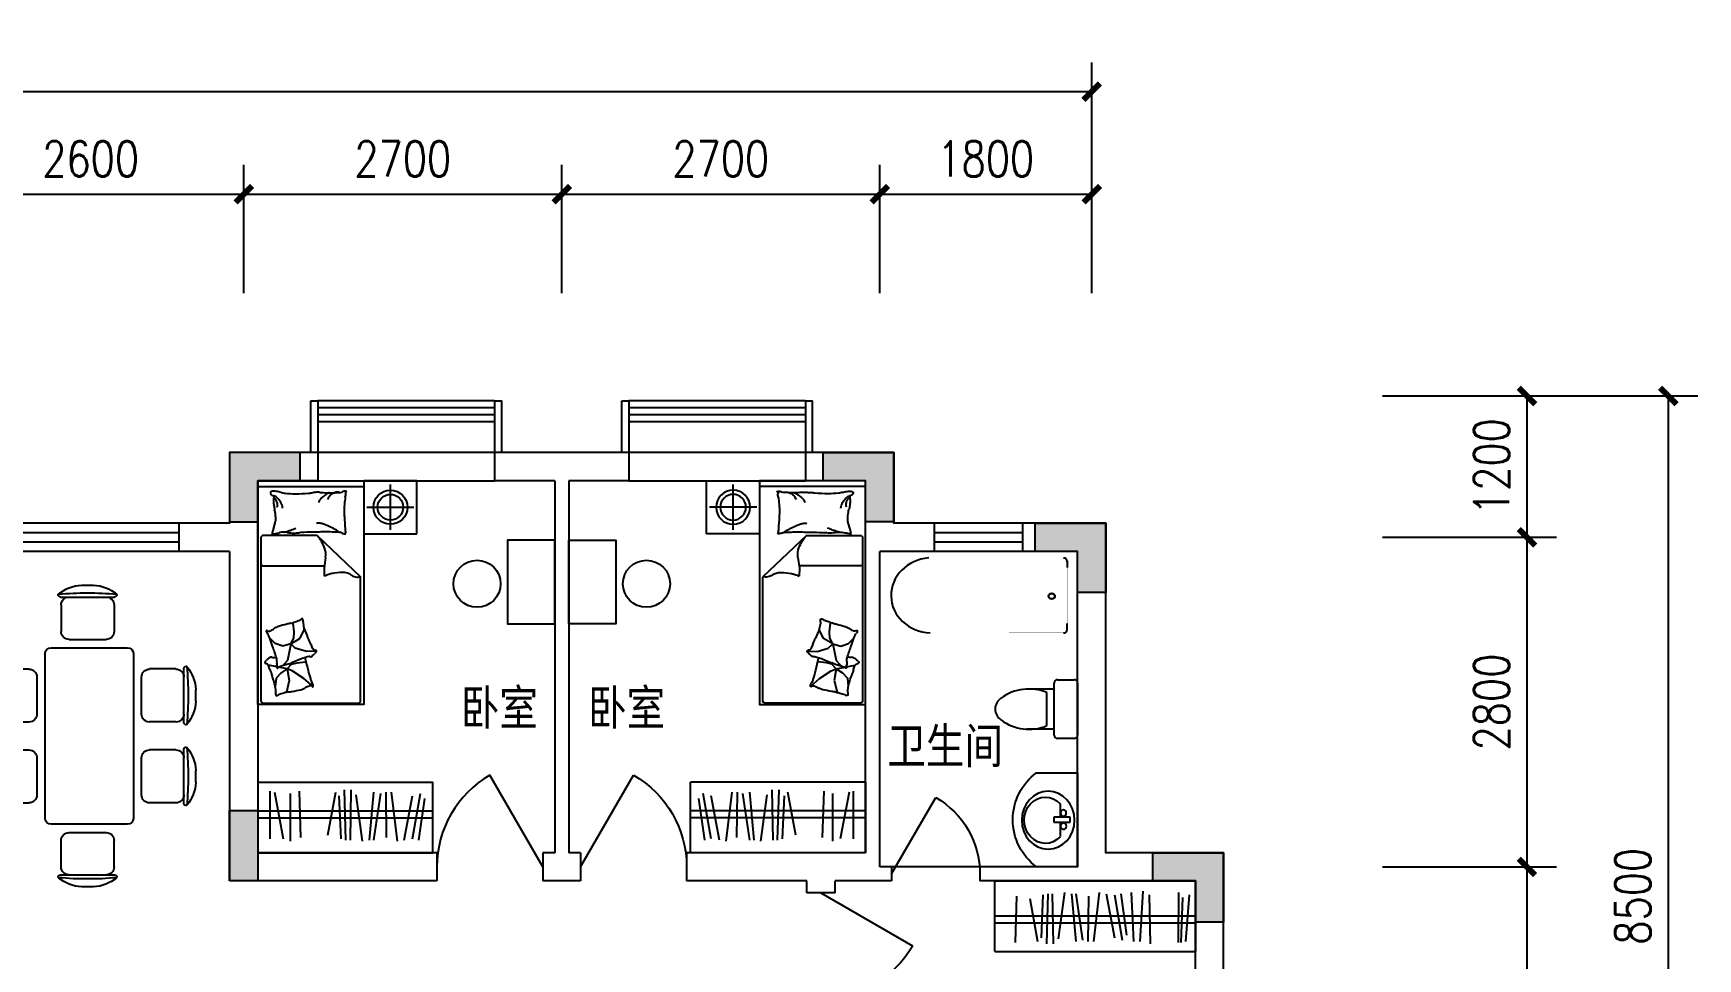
# Model space of a CAD drawing. Header units: millimetres. Extents: x 1169 to 36657, y 626 to 30409.
# Drawn here: x 22524 to 36657, y 22548 to 30409 of the extents above; entities that cross this region are included whole.
import ezdxf
from ezdxf.enums import TextEntityAlignment as Align

# ---------------------------------------------------------------- set-up
doc = ezdxf.new("R2010")
doc.units = ezdxf.units.MM
for name, color, linetype in [('COLUMN', 7, 'Continuous'), ('GROUND', 2, 'Continuous'), ('JIAJU', 30, 'Continuous'), ('PUB_DIM', 3, 'Continuous'), ('PUB_TEXT', 7, 'Continuous'), ('WALL', 4, 'Continuous'), ('WINDOW', 5, 'Continuous'), ('WINDOW_TEXT', 7, 'Continuous'), ('面积线', 1, 'Continuous')]:
    doc.layers.add(name, color=color, linetype=linetype)
doc.styles.add('-黑体', font='simhei.ttf')
doc.styles.add('CHINA', font='romant', dxfattribs={"width": 0.8, "height": 150, "bigfont": 'fs64f'})
doc.styles.add('DIM_FONT', font='SIMPLEX.shx', dxfattribs={"width": 0.8})
doc.styles.add('SIMPLEX', font='SIMPLEX.SHX')
doc.styles.get("Standard").update_dxf_attribs({"font": 'arial.ttf'})
doc.dimstyles.new('DIMN', dxfattribs={"dimtxt": 300, "dimasz": 1, "dimexe": 250, "dimexo": 300, "dimgap": 150, "dimtad": 1, "dimdec": 0, "dimdsep": 46, "dimtxsty": 'DIM_FONT', "dimblk": '_DIMX', "dimblk1": 'ARCHTICK', "dimblk2": 'ARCHTICK', "dimcen": 0.1, "dimclrt": 7, "dimadec": 0, "dimazin": 0, "dimtfac": 1, "dimtdec": 0, "dimtix": 1, "dimtmove": 2, "dimatfit": 3, "dimldrblk": '_DIMX', "dimfxl": 1, "dimtolj": 1, "dimtzin": 0, "dimarcsym": 0})

# ---------------------------------------------------------------- blocks, each defined once
blk = doc.blocks.new('_DIMX')
at = {"const_width": 50}
blk.add_lwpolyline([(-70, -70), (70, 70)], dxfattribs=at)
blk = doc.blocks.new('*D87')
at = {"layer": 'DEFPOINTS', "color": 0, "transparency": 16777216}
for p in [(8311, 29912), (8311, 27901), (31511, 27901)]:
    blk.add_point(p, dxfattribs=at)
at = {"layer": 'PUB_DIM', "color": 0, "lineweight": -2, "transparency": 16777216}
for p, q in [((8311, 28201), (8311, 30162)), ((31511, 28201), (31511, 30162)), ((31510, 29912), (8312, 29912))]:
    blk.add_line(p, q, dxfattribs=at)
at = {"layer": 'PUB_DIM', "color": 0, "lineweight": -2, "transparency": 16777216, "rotation": 180}
blk.add_blockref('_DIMX', (8311, 29912), dxfattribs=at)
at = {"layer": 'PUB_DIM', "color": 0, "lineweight": -2, "transparency": 16777216}
blk.add_blockref('_DIMX', (31511, 29912), dxfattribs=at)
at = {"layer": 'PUB_DIM', "color": 7, "transparency": 16777216, "insert": (19911, 30212), "char_height": 300, "attachment_point": 5, "style": 'DIM_FONT'}
blk.add_mtext('\\A1;23200', dxfattribs=at)
blk = doc.blocks.new('_ARCHTICK')
at = {"color": 0, "linetype": 'ByBlock', "const_width": 0.15}
blk.add_lwpolyline([(-0.5, -0.5), (0.5, 0.5)], dxfattribs=at)
blk = doc.blocks.new('M_E33IEP')
at = {"linetype": 'Continuous'}
for p, q in [((44, -21), (44, 20)), ((44, 20), (194, 20)), ((135, 135), (135, 20)), ((194, 20), (194, -21)), ((194, -21), (44, -21)), ((135, -21), (135, -144))]:
    blk.add_line(p, q, dxfattribs=at)
for centre, radius in [((248, -5), 246), ((106, 56), 26.7), ((105, -55), 26.7)]:
    blk.add_circle(centre, radius, dxfattribs=at)
blk.add_arc((274, -5), 197, 225.2527, 134.7473, dxfattribs=at)
at = {"style": 'DIM_FONT', "width": 0.8, "flags": 9}
for tag in ['XSIZE', 'YSIZE']:
    blk.add_attdef(tag, (0, 0), '', height=0.5, dxfattribs=at)
at = {"linetype": 'Continuous', "style": 'CHINA', "width": 0.8, "flags": 9}
for tag in ['XSIZE', 'YSIZE']:
    blk.add_attdef(tag, (2, -251), '', height=150, dxfattribs=at)
blk = doc.blocks.new('U_B0XZV')
at = {"layer": 'JIAJU', "xscale": 0.91278, "rotation": 270}
blk.add_blockref('M_E33IEP', (1, 40), dxfattribs=at)
at = {"style": 'DIM_FONT', "width": 0.8, "flags": 9}
for tag in ['XSIZE', 'YSIZE']:
    blk.add_attdef(tag, (0, 0), '', height=0.5, dxfattribs=at)
blk = doc.blocks.new('_DBLK')
blk.add_line((-0.5, 0), (0, -0.866))
blk.add_arc((-0.5, 0), 1, 300, 0)
at = {"style": 'SIMPLEX', "flags": 9}
blk.add_attdef('A', text='', height=1, dxfattribs=at).set_placement((0, 1.5), align=Align.MIDDLE)
blk = doc.blocks.new('*D96')
at = {"layer": 'DEFPOINTS', "color": 0, "transparency": 16777216}
for p in [(33679, 26128), (33679, 23328), (35207, 23328)]:
    blk.add_point(p, dxfattribs=at)
at = {"layer": 'PUB_DIM', "color": 0, "lineweight": -2, "transparency": 16777216}
for p, q in [((33979, 26128), (35457, 26128)), ((35207, 26127), (35207, 23329)), ((33979, 23328), (35457, 23328))]:
    blk.add_line(p, q, dxfattribs=at)
for p, rotation in [((35207, 26128), 90), ((35207, 23328), 270)]:
    blk.add_blockref('_DIMX', p, dxfattribs=dict(at, rotation=rotation))
at = {"layer": 'PUB_DIM', "color": 7, "transparency": 16777216, "insert": (34907, 24728), "char_height": 300, "attachment_point": 5, "rotation": 90, "style": 'DIM_FONT'}
blk.add_mtext('\\A1;2800', dxfattribs=at)
blk = doc.blocks.new('CZ')
at = {"layer": 'JIAJU'}
for p, q in [((288, 1170), (-172, 1170)), ((108, 1270), (8, 1270)), ((-167, 1103), (-167, 878)), ((283, 1103), (283, 878)), ((368, 740), (-282, 740)), ((215, 810), (-100, 810)), ((-332, 690), (-332, -710)), ((418, -710), (418, 690)), ((-761, 104), (-761, 564)), ((-693, 559), (-468, 559)), ((-401, 176), (-401, 491)), ((488, 491), (488, 176)), ((780, 559), (555, 559)), ((848, 564), (848, 104)), ((-861, 284), (-861, 383)), ((948, 383), (948, 284)), ((-693, 109), (-468, 109)), ((780, 109), (555, 109)), ((-761, -583), (-761, -123)), ((-693, -128), (-468, -128)), ((780, -128), (555, -128)), ((848, -123), (848, -583)), ((-401, -511), (-401, -196)), ((488, -196), (488, -511)), ((-861, -403), (-861, -304)), ((948, -304), (948, -403)), ((-693, -578), (-468, -578)), ((780, -578), (555, -578)), ((-282, -760), (368, -760)), ((215, -830), (-100, -830)), ((-167, -1123), (-167, -898)), ((283, -1123), (283, -898)), ((288, -1190), (-172, -1190)), ((108, -1290), (8, -1290))]:
    blk.add_line(p, q, dxfattribs=at)
for centre, radius, start, end in [((-181, 1187), 10, 130.7265, 202.67), ((-172, 1190), 20, 202.67, 270), ((18, 955), 316, 91.7651, 130.7265), ((58, -1507), 2713, 84.8023, 95.1977), ((-100, 1103), 67.5, 90, 180), ((98, 955), 316, 49.2735, 88.2349), ((215, 1103), 67.5, 0, 90), ((288, 1190), 20, 270, 337.33), ((297, 1187), 10, 337.33, 49.2735), ((-100, 878), 67.5, 180, 270), ((215, 878), 67.5, 270, 0), ((-282, 690), 50, 90, 180), ((368, 690), 50, 0, 90), ((-545, 373), 316, 139.2735, 178.2349), ((1917, 334), 2713, 174.8023, 185.1977), ((-777, 573), 10, 67.33, 139.2735), ((-781, 564), 20, 0, 67.33), ((868, 564), 20, 112.67, 180), ((864, 573), 10, 40.7265, 112.67), ((-1830, 334), 2713, 354.8023, 5.1977), ((632, 373), 316, 1.7651, 40.7265), ((-693, 491), 67.5, 90, 180), ((-468, 491), 67.5, 0, 90), ((555, 491), 67.5, 90, 180), ((780, 491), 67.5, 0, 90), ((-545, 294), 316, 181.7651, 220.7265), ((632, 294), 316, 319.2735, 358.2349), ((-693, 176), 67.5, 180, 270), ((-468, 176), 67.5, 270, 0), ((555, 176), 67.5, 180, 270), ((780, 176), 67.5, 270, 0), ((-777, 94), 10, 220.7265, 292.67), ((-781, 104), 20, 292.67, 0), ((868, 104), 20, 180, 247.33), ((864, 94), 10, 247.33, 319.2735), ((-545, -313), 316, 139.2735, 178.2349), ((1917, -353), 2713, 174.8023, 185.1977), ((-777, -114), 10, 67.33, 139.2735), ((-781, -123), 20, 0, 67.33), ((-693, -196), 67.5, 90, 180), ((-468, -196), 67.5, 0, 90), ((555, -196), 67.5, 90, 180), ((780, -196), 67.5, 0, 90), ((868, -123), 20, 112.67, 180), ((864, -114), 10, 40.7265, 112.67), ((-1830, -353), 2713, 354.8023, 5.1977), ((632, -313), 316, 1.7651, 40.7265), ((-545, -393), 316, 181.7651, 220.7265), ((632, -393), 316, 319.2735, 358.2349), ((-693, -511), 67.5, 180, 270), ((-468, -511), 67.5, 270, 0), ((555, -511), 67.5, 180, 270), ((780, -511), 67.5, 270, 0), ((-777, -592), 10, 220.7265, 292.67), ((-781, -583), 20, 292.67, 0), ((868, -583), 20, 180, 247.33), ((864, -592), 10, 247.33, 319.2735), ((-282, -710), 50, 180, 270), ((-100, -898), 67.5, 90, 180), ((215, -898), 67.5, 0, 90), ((368, -710), 50, 270, 0), ((-100, -1123), 67.5, 180, 270), ((215, -1123), 67.5, 270, 0), ((-172, -1210), 20, 90, 157.33), ((-181, -1206), 10, 157.33, 229.2735), ((18, -975), 316, 229.2735, 268.2349), ((58, 1488), 2713, 264.8023, 275.1977), ((98, -975), 316, 271.7651, 310.7265), ((288, -1210), 20, 22.67, 90), ((297, -1206), 10, 310.7265, 22.67)]:
    blk.add_arc(centre, radius, start, end, dxfattribs=at)
at = {"layer": 'JIAJU', "width": 0.8, "flags": 9}
blk.add_attdef('XSIZE', (26, -6), '', height=0.5, rotation=270, dxfattribs=at)
blk = doc.blocks.new('*D97')
at = {"layer": 'DEFPOINTS', "color": 0, "transparency": 16777216}
for p in [(33679, 27328), (33679, 18828), (36407, 18828)]:
    blk.add_point(p, dxfattribs=at)
at = {"layer": 'PUB_DIM', "color": 0, "lineweight": -2, "transparency": 16777216}
for p, q in [((33979, 27328), (36657, 27328)), ((36407, 27327), (36407, 18829)), ((33979, 18828), (36657, 18828))]:
    blk.add_line(p, q, dxfattribs=at)
for p, rotation in [((36407, 27328), 90), ((36407, 18828), 270)]:
    blk.add_blockref('_DIMX', p, dxfattribs=dict(at, rotation=rotation))
at = {"layer": 'PUB_DIM', "color": 7, "transparency": 16777216, "insert": (36107, 23078), "char_height": 300, "attachment_point": 5, "rotation": 90, "style": 'DIM_FONT'}
blk.add_mtext('\\A1;8500', dxfattribs=at)
blk = doc.blocks.new('*D76')
at = {"layer": 'DEFPOINTS', "color": 0, "transparency": 16777216}
for p in [(33679, 23328), (33679, 18828), (35207, 18828)]:
    blk.add_point(p, dxfattribs=at)
at = {"layer": 'PUB_DIM', "color": 0, "lineweight": -2, "transparency": 16777216}
for p, q in [((33979, 23328), (35457, 23328)), ((35207, 23327), (35207, 18829)), ((33979, 18828), (35457, 18828))]:
    blk.add_line(p, q, dxfattribs=at)
for p, rotation in [((35207, 23328), 90), ((35207, 18828), 270)]:
    blk.add_blockref('_DIMX', p, dxfattribs=dict(at, rotation=rotation))
at = {"layer": 'PUB_DIM', "color": 7, "transparency": 16777216, "insert": (34907, 21078), "char_height": 300, "attachment_point": 5, "rotation": 90, "style": 'DIM_FONT'}
blk.add_mtext('\\A1;4500', dxfattribs=at)
blk = doc.blocks.new('00417160123020')
for p, q in [((-750, 90), (750, 90)), ((-750, 29.7), (750, 29.7)), ((-750, -29.7), (750, -29.7)), ((-750, -90), (750, -90))]:
    blk.add_line(p, q)
at = {"style": 'SIMPLEX', "flags": 9}
blk.add_attdef('A', text='', height=1, dxfattribs=at).set_placement((0, 0), align=Align.MIDDLE)
blk = doc.blocks.new('M_C55HKH')
for p, q in [((0, -52), (900, -52)), ((26, -509), (26, -1968)), ((503, -489), (46, -489)), ((503, -489), (872, -858)), ((46, -761), (564, -761)), ((872, -1968), (872, -858)), ((299, -1273), (295, -1270)), ((146, -1456), (100, -1409)), ((278, -1459), (305, -1407)), ((278, -1459), (357, -1410)), ((307, -1352), (299, -1273)), ((305, -1407), (307, -1352)), ((357, -1410), (393, -1337)), ((393, -1337), (392, -1318)), ((211, -1478), (146, -1456)), ((278, -1459), (211, -1478)), ((278, -1459), (251, -1606)), ((317, -1498), (278, -1459)), ((412, -1527), (317, -1498)), ((495, -1523), (412, -1527)), ((163, -1664), (89, -1649)), ((249, -1682), (175, -1667)), ((249, -1682), (196, -1718)), ((219, -1643), (211, -1652)), ((251, -1606), (219, -1643)), ((249, -1682), (286, -1639)), ((249, -1682), (266, -1787)), ((292, -1700), (249, -1682)), ((286, -1639), (333, -1628)), ((333, -1628), (405, -1618)), ((154, -1766), (147, -1841)), ((196, -1718), (154, -1766)), ((266, -1787), (243, -1892)), ((391, -1769), (292, -1700)), ((469, -1839), (391, -1769)), ((46, -1988), (852, -1988))]:
    blk.add_line(p, q)
blk.add_lwpolyline([(0, -2000), (0, 0), (900, 0), (900, -2000)], close=True)
for points in [[(135, -134, -0.263368), (107, -115, -0.494818), (116, -96, -0.049225), (134, -94, -0.036831), (158, -96, -0.031893), (196, -104, 0.035782), (230, -111, 0.032941), (319, -117, 0.026564), (430, -111, 0.017905), (468, -106, -0.033397), (488, -104, -0.03204), (525, -104, 0.018442), (590, -107, 0.010837), (654, -107, 0.014624), (702, -104, 0.111249), (725, -96, -0.153708), (742, -92, -0.076444), (749, -94, -0.215512), (751, -96, -0.585858), (748, -99, 0.363489), (744, -102, 0.191716), (743, -113, -0.129675), (745, -130, -0.01735), (742, -147, 0.019326), (740, -162, 0.018818), (733, -230, 0.021828), (732, -289, 0.006204), (734, -323, 0.001963), (740, -430, 0.028341), (744, -466, -0.117014), (744, -475, -0.36606), (742, -476, -0.03973), (728, -473, -0.048309), (715, -468, 0.062981), (704, -464, 0.04058), (681, -461, 0.014345), (614, -458, 0.005484), (488, -459, 0.007153), (392, -462, 0.008762), (350, -465, -0.008153), (304, -468, -0.06251), (247, -463, 0.078669), (201, -461, 0.047825), (179, -466, -0.034494), (148, -473, -0.023571), (123, -476, -0.510228), (122, -475), (129, -445), (150, -363, 0.073041), (152, -343, 0.023305), (146, -282, 0.018299), (142, -259, -0.01097), (135, -221, -0.042281), (132, -187, -0.027201), (135, -133)], [(135, -134, -0.077379), (170, -159, -0.077379), (195, -194, -0.047525), (205, -218, -0.047525), (210, -244)], [(609, -107, 0.027842), (585, -118, 0.048685), (573, -126, 0.023666), (545, -150, 0.031223), (526, -171, 0.046801), (521, -179, 0.023191), (513, -196)], [(691, -102, 0.088153), (656, -105, 0.088153), (625, -120, 0.077547), (604, -142, 0.077547), (590, -169)], [(133, -150, -0.05369), (148, -163, -0.070312), (156, -175, -0.015448), (159, -183, -0.013244), (163, -194, -0.082127), (166, -212, -0.064164), (163, -235)], [(225, -460, 0.009729), (253, -451, 0.009729), (280, -441, 0.007971), (301, -432, 0.007971), (323, -423)], [(695, -462, 0.016108), (656, -436, 0.024599), (629, -421, 0.009477), (580, -397, 0.015937), (550, -385, 0.072521), (534, -381, 0.033339), (498, -381)], [(503, -489, -0.085272), (566, -599, -0.124044), (575, -686), (562, -782), (563, -854)], [(563, -854, -0.027362), (602, -838, -0.040834), (629, -830, -0.038441), (717, -821, -0.076528), (761, -826, -0.103649), (788, -840, 0.093398), (818, -857, 0.072727), (841, -861, 0.052315), (872, -858)], [(400, -1581, 0.025626), (402, -1591, 0.0108), (426, -1697, 0.00456), (445, -1769, 0.01125), (454, -1797, 0.069394), (462, -1813, -0.079756), (468, -1827, -0.106399), (469, -1839, -0.328642), (466, -1842, -0.299547), (461, -1840, 0.189917), (454, -1835, 0.033518), (446, -1833, 0.075627), (442, -1833, 0.053489), (436, -1835, 0.017838), (418, -1843, 0.038394), (397, -1855, -0.059529), (384, -1862, -0.035943), (362, -1869, -0.011245), (291, -1884, -0.006203), (259, -1889, 0.010783), (241, -1893, 0.019485), (230, -1895, 0.005062), (188, -1908, 0.101392), (167, -1919, -0.223768), (156, -1922, -0.25558), (153, -1920, -0.081563), (150, -1907, -0.071805), (151, -1893, 0.069985), (152, -1879, 0.03546), (145, -1831, 0.029432), (130, -1774, 0.001554), (121, -1746, -0.00152), (112, -1718, -0.004735), (102, -1689, 0.00382), (91, -1653, 0.296001), (66, -1634, -0.649774), (61, -1616, -0.02319), (65, -1613, 0.0288), (68, -1610, 0.005727), (73, -1605, -0.004358), (80, -1599, -0.027528), (94, -1586, -0.046214), (104, -1580, -0.194121), (117, -1579, 0.133719), (137, -1580, 0.005779), (155, -1575, 0.008882)]]:
    blk.add_lwpolyline(points, format="xyb")
blk.add_lwpolyline([(345, -1251, 0.101392), (366, -1238, -0.223768), (377, -1234, -0.25558), (380, -1236, -0.081563), (384, -1249, -0.071805), (384, -1263, 0.069985), (384, -1277, 0.03546), (394, -1324, 0.029432), (414, -1380, 0.001554), (425, -1407, -0.00152), (437, -1434, -0.004735), (448, -1462, 0.00382), (462, -1497, 0.296001), (488, -1515, -0.649774), (495, -1532, -0.02319), (491, -1536, 0.0288), (488, -1539, 0.005727), (484, -1544, -0.004358), (478, -1551, -0.027528), (464, -1564, -0.046214), (455, -1571, -0.194121), (442, -1573, 0.133719), (422, -1574, 0.011505), (387, -1586, 0.008882), (343, -1604, 0.012426), (286, -1629, -0.033612), (264, -1637), (218, -1652), (182, -1663, 0.224341), (170, -1674, -0.722772), (163, -1673, -0.103513), (163, -1670, 0.053465), (163, -1664, 0.030109), (161, -1646, -0.031436), (159, -1628, -0.05324), (160, -1616, 0.05518), (161, -1604, 0.056271), (157, -1583, 0.0108), (124, -1480, 0.00456), (100, -1409, 0.01125), (89, -1381, 0.069394), (80, -1366, -0.079756), (73, -1353, -0.106399), (71, -1341, -0.328642), (74, -1338, -0.299547), (79, -1340, 0.189917), (86, -1344, 0.033518), (94, -1345, 0.075627), (98, -1345, 0.053489), (104, -1343, 0.017838), (122, -1333, 0.038394), (141, -1319, -0.059529), (154, -1311, -0.035943), (175, -1303, -0.011245), (245, -1283, -0.006203), (276, -1275, 0.010783), (295, -1270, 0.019485), (305, -1266, 0.005062)], format="xyb", close=True)
for centre, start, end in [((46, -509), 90, 180), ((46, -741), 180, 270), ((46, -1968), 180, 270), ((852, -1968), 270, 0)]:
    blk.add_arc(centre, 20, start, end)
at = {"style": 'DIM_FONT', "width": 0.8, "flags": 9}
for tag in ['XSIZE', 'YSIZE']:
    blk.add_attdef(tag, (0, 0), '', height=0.5, dxfattribs=at)
blk = doc.blocks.new('U_A5GAE')
at = {"layer": 'JIAJU', "yscale": 0.95, "rotation": 270}
blk.add_blockref('M_C55HKH', (0, 900), dxfattribs=at)
at = {"style": 'DIM_FONT', "width": 0.8, "flags": 9}
for tag in ['XSIZE', 'YSIZE']:
    blk.add_attdef(tag, (0, 0), '', height=0.5, dxfattribs=at)
blk = doc.blocks.new('_WBLK')
for p, q in [((-0.5, 0.5), (0.5, 0.5)), ((0.5, 0.1667), (-0.5, 0.1667)), ((0.5, -0.1667), (-0.5, -0.1667)), ((-0.5, -0.5), (0.5, -0.5))]:
    blk.add_line(p, q)
at = {"layer": 'WINDOW_TEXT', "style": 'SIMPLEX', "flags": 9}
blk.add_attdef('A', text='', height=1, dxfattribs=at).set_placement((0, 1.5), align=Align.MIDDLE)
blk = doc.blocks.new('U_A6GYP')
at = {"layer": 'JIAJU'}
for p, q in [((-225, 425), (-225, 25)), ((-418, 225), (-32, 225))]:
    blk.add_line(p, q, dxfattribs=at)
blk.add_lwpolyline([(-450, 0), (0, 0), (0, 450), (-450, 450)], close=True, dxfattribs=at)
for radius in [145, 109]:
    blk.add_circle((-225, 225), radius, dxfattribs=at)
at = {"style": 'DIM_FONT', "width": 0.8, "flags": 9}
for tag in ['XSIZE', 'YSIZE']:
    blk.add_attdef(tag, (0, 0), '', height=0.5, dxfattribs=at)
blk = doc.blocks.new('U_B3YBY')
at = {"layer": 'JIAJU', "color": 9}
for p, q in [((-170, 200), (-170, 430)), ((170, 200), (170, 430)), ((-250, 30), (-250, 170)), ((-220, 200), (220, 200)), ((-140, 260), (140, 260)), ((250, 170), (250, 30)), ((220, 0), (-220, 0))]:
    blk.add_line(p, q, dxfattribs=at)
for centre, radius, start, end in [((227, 413), 398, 143.3619, 202.5495), ((0, 590), 110, 33.4509, 146.5491), ((-227, 413), 398, 337.4505, 36.6381), ((-220, 170), 30, 90, 180), ((220, 170), 30, 0, 90), ((-220, 30), 30, 180, 270), ((220, 30), 30, 270, 0)]:
    blk.add_arc(centre, radius, start, end, dxfattribs=at)
at = {"style": 'DIM_FONT', "width": 0.8, "flags": 9}
for tag in ['XSIZE', 'YSIZE']:
    blk.add_attdef(tag, (0, 0), '', height=0.5, dxfattribs=at)
blk = doc.blocks.new('U_B1IZM')
at = {"layer": 'JIAJU', "xscale": -1, "rotation": 270}
blk.add_blockref('U_B3YBY', (0, 0), dxfattribs=at)
at = {"style": 'DIM_FONT', "width": 0.8, "flags": 9}
for tag in ['XSIZE', 'YSIZE']:
    blk.add_attdef(tag, (0, 0), '', height=0.5, dxfattribs=at)
blk = doc.blocks.new('M_E4')
for p, q in [((670, -80), (670, -137)), ((670, -86), (670, -97)), ((670, -663), (670, -614))]:
    blk.add_line(p, q)
at = {"const_width": 1.5}
for points in [[(-750, -750), (-750, 0)], [(-750, 0), (750, 0)], [(750, 0), (750, -750)], [(608, -56), (640, -56)], [(670, -90), (670, -656)], [(750, -750), (-750, -750)], [(670, -663), (670, -655)]]:
    blk.add_lwpolyline(points, dxfattribs=at)
for points in [[(-399, -56, 0.930688), (-388, -693, 0.930688)], [(670, -86, 0.414214), (640, -56, 0.414214)], [(670, -90, 0.041784), (670, -85, 0.412615)], [(640, -693, 0.414214), (670, -663, 0.414214)]]:
    blk.add_lwpolyline(points, format="xyb", dxfattribs=at)
at = {"const_width": 1.5, "flags": 128}
for points in [[(-399, -56), (608, -56)], [(-399, -694), (645, -692)]]:
    blk.add_lwpolyline(points, dxfattribs=at)
for radius in [25, 23]:
    blk.add_circle((550, -381), radius)
blk.add_arc((640, -663), 30, 270, 280.176)
at = {"width": 0.8, "flags": 9}
for tag in ['XSIZE', 'YSIZE']:
    blk.add_attdef(tag, (0, 0), '', height=0.5, dxfattribs=at)
blk = doc.blocks.new('U_B0FEM')
at = {"layer": 'JIAJU'}
blk.add_blockref('M_E4', (0, 750), dxfattribs=at)
at = {"style": 'DIM_FONT', "width": 0.8, "flags": 9}
for tag in ['XSIZE', 'YSIZE']:
    blk.add_attdef(tag, (0, 0), '', height=0.5, dxfattribs=at)
blk = doc.blocks.new('*D71')
at = {"layer": 'DEFPOINTS', "color": 0, "transparency": 16777216}
for p in [(33679, 27328), (33679, 26128), (35207, 26128)]:
    blk.add_point(p, dxfattribs=at)
at = {"layer": 'PUB_DIM', "color": 0, "lineweight": -2, "transparency": 16777216}
for p, q in [((33979, 27328), (35457, 27328)), ((35207, 27327), (35207, 26129)), ((33979, 26128), (35457, 26128))]:
    blk.add_line(p, q, dxfattribs=at)
for p, rotation in [((35207, 27328), 90), ((35207, 26128), 270)]:
    blk.add_blockref('_DIMX', p, dxfattribs=dict(at, rotation=rotation))
at = {"layer": 'PUB_DIM', "color": 7, "transparency": 16777216, "insert": (34907, 26728), "char_height": 300, "attachment_point": 5, "rotation": 90, "style": 'DIM_FONT'}
blk.add_mtext('\\A1;1200', dxfattribs=at)

msp = doc.modelspace()

# ---------------------------------------------------------------- hatches: boundary and pattern name
at = {"layer": 'COLUMN'}
for points in [[(24191.4, 26257.9), (24431.4, 26257.9), (24431.4, 26607.9), (24791.4, 26607.9), (24791.4, 26847.9), (24191.4, 26847.9)], [(29831.4, 26257.9), (29591.4, 26257.9), (29591.4, 26607.9), (29231.4, 26607.9), (29231.4, 26847.9), (29831.4, 26847.9)], [(31631.4, 25657.9), (31391.4, 25657.9), (31391.4, 26007.9), (31031.4, 26007.9), (31031.4, 26247.9), (31631.4, 26247.9)], [(24191.4, 23207.9), (24191.4, 23447.9), (24191.4, 23807.9), (24431.4, 23807.9), (24431.4, 23207.9)], [(32631.4, 22857.9), (32391.4, 22857.9), (32391.4, 23207.9), (32031.4, 23207.9), (32031.4, 23447.9), (32631.4, 23447.9)]]:
    msp.add_hatch(color=256, dxfattribs=at).paths.add_polyline_path(points)

# ---------------------------------------------------------------- linework, layer by layer
for points in [[(24191.4, 26257.9), (24431.4, 26257.9), (24431.4, 26607.9), (24791.4, 26607.9), (24791.4, 26847.9), (24191.4, 26847.9)], [(29831.4, 26257.9), (29591.4, 26257.9), (29591.4, 26607.9), (29231.4, 26607.9), (29231.4, 26847.9), (29831.4, 26847.9)], [(31631.4, 25657.9), (31391.4, 25657.9), (31391.4, 26007.9), (31031.4, 26007.9), (31031.4, 26247.9), (31631.4, 26247.9)], [(24191.4, 23207.9), (24191.4, 23447.9), (24191.4, 23447.9), (24191.4, 23807.9), (24431.4, 23807.9), (24431.4, 23207.9)], [(32631.4, 22857.9), (32391.4, 22857.9), (32391.4, 23207.9), (32031.4, 23207.9), (32031.4, 23447.9), (32631.4, 23447.9)]]:
    msp.add_lwpolyline(points, close=True, dxfattribs=at)
at = {"layer": 'GROUND'}
msp.add_line((30561.4, 23327.9), (29811.4, 23327.9), dxfattribs=at)
at = {"layer": 'JIAJU', "ltscale": 100}
for p, q in [((24431.4, 24047.9), (24431.4, 23447.9)), ((24431.4, 24047.9), (25917.4, 24047.9)), ((25917.4, 23447.9), (25917.4, 24047.9)), ((28105.3, 23447.9), (28105.3, 24047.9)), ((29591.4, 24047.9), (28105.3, 24047.9)), ((29591.4, 24047.9), (29591.4, 23447.9)), ((24534.7, 23566.3), (24534.7, 23971.7)), ((24572.1, 23961.3), (24646.9, 23566.3)), ((24709.2, 23545.5), (24709.2, 23950.9)), ((24796.5, 23576.7), (24784, 23971.7)), ((25025, 23597.5), (25091.5, 23961.3)), ((25137.2, 23566.3), (25120.6, 23930.1)), ((25178.8, 23555.9), (25166.3, 23982.1)), ((25216.2, 23555.9), (25224.5, 23982.1)), ((25320.1, 23545.5), (25266, 23940.5)), ((25378.2, 23555.9), (25415.6, 23961.3)), ((25415.6, 23555.9), (25473.8, 23950.9)), ((25523.7, 23576.7), (25519.5, 23961.3)), ((25615.1, 23545.5), (25565.2, 23961.3)), ((25673.3, 23555.9), (25743.9, 23930.1)), ((25743.9, 23566.3), (25810.4, 23950.9)), ((25797.9, 23555.9), (25847.8, 23909.4)), ((28224.8, 23555.9), (28174.9, 23909.4)), ((28278.8, 23566.3), (28212.3, 23950.9)), ((28349.5, 23555.9), (28278.8, 23930.1)), ((28407.6, 23545.5), (28457.5, 23961.3)), ((28499.1, 23576.7), (28503.2, 23961.3)), ((28607.1, 23555.9), (28548.9, 23950.9)), ((28644.5, 23555.9), (28607.1, 23961.3)), ((28702.7, 23545.5), (28756.7, 23940.5)), ((28806.6, 23555.9), (28798.2, 23982.1)), ((28844, 23555.9), (28856.4, 23982.1)), ((28885.5, 23566.3), (28902.1, 23930.1)), ((28997.7, 23597.5), (28931.2, 23961.3)), ((29226.2, 23576.7), (29238.7, 23971.7)), ((29313.5, 23545.5), (29313.5, 23950.9)), ((29450.6, 23961.3), (29375.8, 23566.3)), ((29488, 23566.3), (29488, 23971.7)), ((24431.4, 23803), (25917.4, 23803)), ((24431.4, 23743), (25917.4, 23743)), ((29591.4, 23803), (28105.3, 23803)), ((29591.4, 23743), (28105.3, 23743)), ((24431.4, 23447.9), (25917.4, 23447.9)), ((29591.4, 23447.9), (28105.3, 23447.9)), ((30687.2, 23207.9), (32391.4, 23207.9)), ((30687.2, 22607.9), (30687.2, 23207.9)), ((32391.4, 23207.9), (32391.4, 22607.9)), ((30872.9, 23079.2), (30860.4, 22684.2)), ((30985, 23058.4), (31051.5, 22694.6)), ((31097.2, 23089.6), (31080.6, 22725.7)), ((31138.8, 23100), (31126.3, 22673.8)), ((31176.2, 23100), (31184.5, 22673.8)), ((31280, 23110.4), (31226, 22715.4)), ((31338.2, 23100), (31375.6, 22694.6)), ((31375.6, 23100), (31433.8, 22705)), ((31483.7, 23079.2), (31479.5, 22694.6)), ((31575.1, 23110.4), (31525.2, 22694.6)), ((31633.2, 23100), (31703.9, 22725.7)), ((31703.9, 23089.6), (31770.4, 22705)), ((31757.9, 23100), (31807.8, 22746.5)), ((31845.2, 23110.4), (31865.9, 22694.6)), ((31944.9, 23120.8), (31920, 22694.6)), ((31998.9, 23089.6), (32007.2, 22673.8)), ((32248.2, 23110.4), (32244.1, 22684.2)), ((32281.5, 23068.8), (32269, 22684.2)), ((32339.6, 23089.6), (32306.4, 22694.6)), ((30687.2, 22912.9), (32391.4, 22912.9)), ((30687.2, 22852.9), (32391.4, 22852.9)), ((30687.2, 22607.9), (32391.4, 22607.9))]:
    msp.add_line(p, q, dxfattribs=at)
at = {"layer": 'JIAJU'}
for points in [[(26951.4, 25393.5), (26951.4, 26103.5), (26551.4, 26103.5), (26551.4, 25393.5)], [(27071.4, 25393.5), (27071.4, 26103.5), (27471.4, 26103.5), (27471.4, 25393.5)]]:
    msp.add_lwpolyline(points, close=True, dxfattribs=at)
msp.add_lwpolyline([(31041.4, 23327.9, -0.5007866), (31041.4, 24127.9)], format="xyb", dxfattribs=at)
msp.add_lwpolyline([(31041.4, 24127.9), (31041.4, 24127.9), (31391.4, 24127.9), (31391.4, 23327.9), (31041.4, 23327.9)], dxfattribs=at)
for centre in [(26292.1, 25732.7), (27730.6, 25732.7)]:
    msp.add_circle(centre, 200, dxfattribs=at)
at = {"layer": 'WALL'}
for p, q in [((24881.4, 27287.9), (24941.4, 27287.9)), ((24881.4, 26847.9), (24881.4, 27287.9)), ((24941.4, 27287.9), (24941.4, 26607.9)), ((26441.4, 27287.9), (26441.4, 26607.9)), ((26441.4, 27287.9), (26501.4, 27287.9)), ((26501.4, 26847.9), (26501.4, 27287.9)), ((27521.4, 26847.9), (27521.4, 27287.9)), ((27521.4, 27287.9), (27581.4, 27287.9)), ((27581.4, 27287.9), (27581.4, 26607.9)), ((29081.4, 27287.9), (29141.4, 27287.9)), ((29081.4, 27287.9), (29081.4, 26607.9)), ((29141.4, 26847.9), (29141.4, 27287.9)), ((24191.4, 26847.9), (24191.4, 26247.9)), ((24881.4, 26847.9), (24191.4, 26847.9)), ((27521.4, 26847.9), (26501.4, 26847.9)), ((29831.4, 26847.9), (29141.4, 26847.9)), ((29831.4, 26247.9), (29831.4, 26847.9)), ((24431.4, 26607.9), (24431.4, 23447.9)), ((24941.4, 26607.9), (24431.4, 26607.9)), ((26951.4, 26607.9), (26441.4, 26607.9)), ((26951.4, 26607.9), (26951.4, 23447.9)), ((27071.4, 26607.9), (27071.4, 23447.9)), ((27581.4, 26607.9), (27071.4, 26607.9)), ((29591.4, 26607.9), (29081.4, 26607.9)), ((29591.4, 23447.9), (29591.4, 26607.9)), ((23761.4, 26007.9), (23761.4, 26247.9)), ((24191.4, 26247.9), (23761.4, 26247.9)), ((30176.4, 26247.9), (29831.4, 26247.9)), ((30176.4, 26007.9), (30176.4, 26247.9)), ((30926.4, 26007.9), (30926.4, 26247.9)), ((31631.4, 26247.9), (30926.4, 26247.9)), ((31631.4, 23447.9), (31631.4, 26247.9)), ((24191.4, 26007.9), (23761.4, 26007.9)), ((24191.4, 26007.9), (24191.4, 23207.9)), ((29711.4, 23327.9), (29711.4, 26007.9)), ((30176.4, 26007.9), (29711.4, 26007.9)), ((31391.4, 26007.9), (30926.4, 26007.9)), ((31391.4, 23327.9), (31391.4, 26007.9)), ((25951.4, 23447.9), (24431.4, 23447.9)), ((25951.4, 23447.9), (25951.4, 23207.9)), ((26951.4, 23447.9), (26851.4, 23447.9)), ((26851.4, 23447.9), (26851.4, 23207.9)), ((27171.4, 23447.9), (27071.4, 23447.9)), ((27171.4, 23447.9), (27171.4, 23207.9)), ((29591.4, 23447.9), (28071.4, 23447.9)), ((28071.4, 23447.9), (28071.4, 23207.9)), ((29811.4, 23327.9), (29711.4, 23327.9)), ((29811.4, 23327.9), (29811.4, 23207.9)), ((30561.4, 23327.9), (30561.4, 23207.9)), ((31391.4, 23327.9), (30561.4, 23327.9)), ((32631.4, 23447.9), (31631.4, 23447.9)), ((32631.4, 18707.9), (32631.4, 23447.9)), ((25951.4, 23207.9), (24191.4, 23207.9)), ((27171.4, 23207.9), (26851.4, 23207.9)), ((29091.4, 23207.9), (28071.4, 23207.9)), ((29091.4, 23107.9), (29091.4, 23207.9)), ((29331.4, 23107.9), (29331.4, 23207.9)), ((29811.4, 23207.9), (29331.4, 23207.9)), ((32391.4, 23207.9), (30561.4, 23207.9)), ((32391.4, 18947.9), (32391.4, 23207.9)), ((29331.4, 23107.9), (29091.4, 23107.9))]:
    msp.add_line(p, q, dxfattribs=at)
at = {"layer": 'WINDOW'}
for p, q in [((24941.4, 26607.9), (26441.4, 26607.9)), ((27581.4, 26607.9), (29081.4, 26607.9))]:
    msp.add_line(p, q, dxfattribs=at)
at = {"layer": '面积线'}
msp.add_lwpolyline([(27147.1, 11332.6), (21618.8, 16861), (23080.4, 18322.6), (25573.2, 15829.8), (26079.3, 16335.9), (26249.1, 16166.2, 1), (28164.2, 18081.4), (27994.5, 18251.1), (28500.7, 18757.2), (29091.4, 18757.2), (29091.4, 18707.9), (32631.4, 18707.9), (32631.4, 23447.9), (31631.4, 23447.9), (31631.4, 26247.9), (29831.4, 26247.9), (29831.4, 26847.9), (24191.4, 26847.9), (24191.4, 26247.9), (21691.4, 26247.9)], format="xyb", dxfattribs=at)

# ---------------------------------------------------------------- block references
at = {"layer": 'JIAJU', "rotation": 89.99999999989602}
for name, p in [('U_A5GAE', (25331.4, 26607.9)), ('U_A6GYP', (25781.4, 26607.9))]:
    msp.add_blockref(name, p, dxfattribs=at)
at = {"layer": 'JIAJU', "xscale": -1}
for name, p, rotation in [('U_A6GYP', (28241.4, 26607.9), 270.000000000104), ('U_A5GAE', (28691.4, 26607.9), 270.000000000104), ('U_B0XZV', (31327.6, 23727.9), 270.0000000001039)]:
    msp.add_blockref(name, p, dxfattribs=dict(at, rotation=rotation))
at = {"layer": 'JIAJU'}
for name, p, xscale in [('U_B0FEM', (30566.4, 25257.9), 1.1), ('CZ', (23042.5, 24449.8), -1), ('U_B1IZM', (31391.4, 24667.9), -1)]:
    msp.add_blockref(name, p, dxfattribs=dict(at, xscale=xscale))
at = {"layer": 'WINDOW', "xscale": -1}
for p in [(25691.4, 27197.9), (28331.4, 27197.9)]:
    msp.add_blockref('00417160123020', p, dxfattribs=at)
at = {"layer": 'WINDOW'}
for p, xscale, yscale, zscale in [((23011.4, 26127.9), -1500, 239.9999999999981, 1500), ((30551.4, 26127.9), -750, 239.9999999999963, 750)]:
    msp.add_blockref('_WBLK', p, dxfattribs=dict(at, xscale=xscale, yscale=yscale, zscale=zscale))
for p, xscale, yscale, zscale, rotation in [((26401.4, 23327.9), 900, 900, 900, 180), ((27621.4, 23327.9), -900, 900, 900, 180), ((30186.4, 23267.9), -750, 750, 750, 180), ((29211.4, 22657.9), 900, -900, 900, 270)]:
    msp.add_blockref('_DBLK', p, dxfattribs=dict(at, xscale=xscale, yscale=yscale, zscale=zscale, rotation=rotation))

# ---------------------------------------------------------------- texts
at = {"layer": 'PUB_TEXT', "style": '-黑体', "width": 0.8}
msp.add_text('卧室', height=300, rotation=360, dxfattribs=at).set_placement((26154, 24531.8))
for s, p in [('卧室', (27234.2, 24531.8)), ('卫生间', (29775.9, 24206.1))]:
    msp.add_text(s, height=300, dxfattribs=at).set_placement(p)

# ---------------------------------------------------------------- dimensions: what is measured, and where the dimension line sits
at = {"layer": 'PUB_DIM'}
for p1, p2, distance, picture, middle in [((31511.4, 27901.5), (8311.4, 27901.5), -2010.7, '*D87', (19911.4, 30212.2)), ((33679, 27327.9), (33679, 18827.9), 2727.7, '*D97', (36106.6, 23077.9)), ((33679, 27328), (33679, 26127.9), 1527.7, '*D71', (34906.6, 26727.9)), ((33679, 26127.9), (33679, 23327.9), 1527.7, '*D96', (34906.6, 24727.9)), ((33679, 23327.9), (33679, 18827.9), 1527.7, '*D76', (34906.6, 21077.9))]:
    dim = msp.add_aligned_dim(p1=p1, p2=p2, distance=distance, dimstyle='DIMN', dxfattribs=at)
    dim.commit()
    dim.dimension.update_dxf_attribs({"geometry": picture, "text_midpoint": middle})
for p1, p2 in [((21711.4, 27901.5), (24311.4, 27901.5)), ((24311.4, 27901.5), (27011.4, 27901.5)), ((27011.4, 27901.5), (29711.4, 27901.5)), ((29711.4, 27901.5), (31511.4, 27901.5))]:
    msp.add_aligned_dim(p1=p1, p2=p2, distance=1140.5, dimstyle='DIMN', dxfattribs=at).render()

doc.saveas('drawing.dxf')
